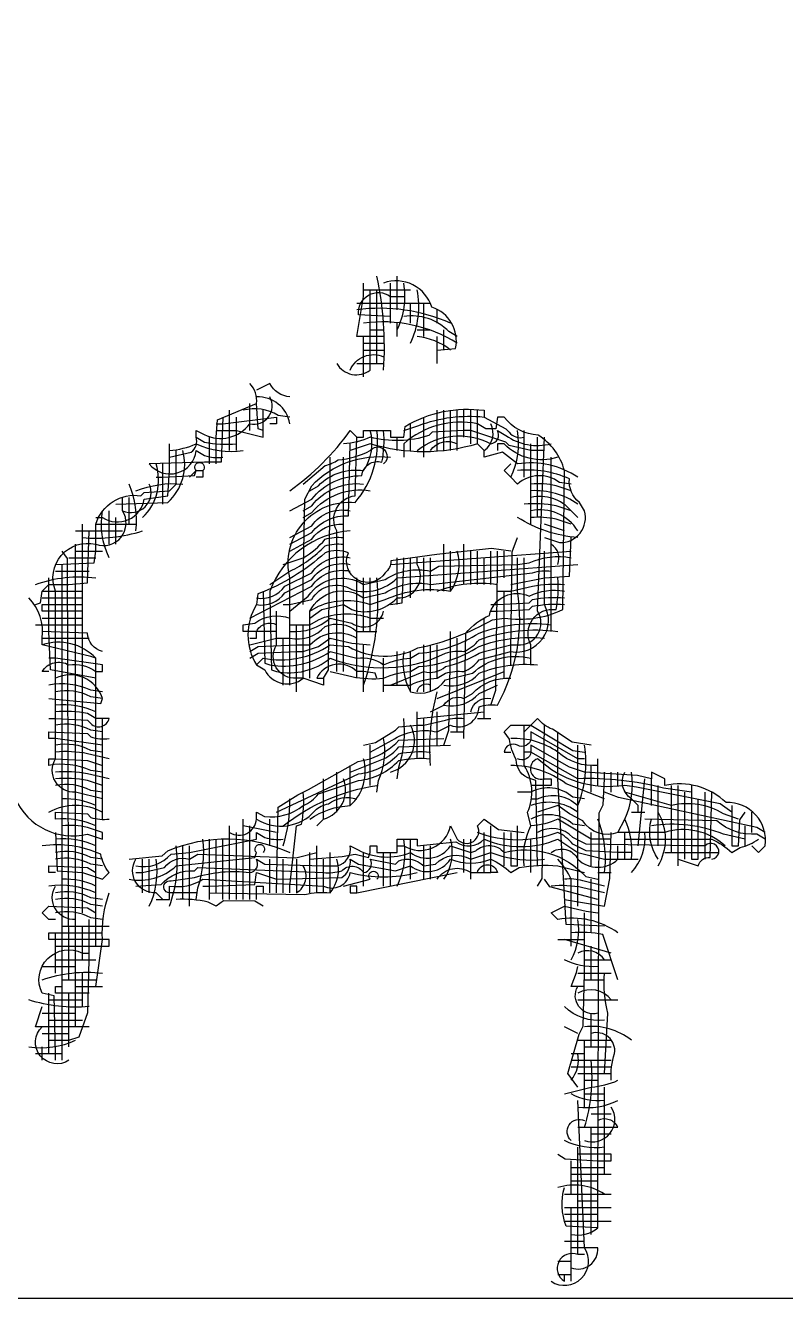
# Model space of a CAD drawing. Extents: x -89996 to 1006241, y -2176 to 440573.
# Drawn here: x 1003475 to 1004077, y 116143 to 117151 of the extents above; entities that cross this region are included whole.
import ezdxf

# ---------------------------------------------------------------- set-up
doc = ezdxf.new("R2010")
doc.units = 0
doc.header["$LTSCALE"] = 1000
doc.header["$MEASUREMENT"] = 0
doc.layers.add('PUB_TITLE', color=4, linetype='Continuous')
doc.layers.add('填充', color=251, linetype='Continuous')

# ---------------------------------------------------------------- blocks, each defined once
blk = doc.blocks.new('afsdff')
at = {"color": 7, "linetype": 'Continuous'}
for points in [[(2541082.18, 1890120.68), (2541062.18, 1890120.68), (2541067.18, 1890150.68), (2541067.18, 1890160.68)], [(2541087.18, 1890130.68), (2541087.18, 1890160.68)], [(2541092.18, 1890140.68), (2541092.18, 1890165.68)], [(2541067.18, 1890155.68), (2541102.18, 1890155.68)], [(2541077.18, 1890100.68), (2541077.18, 1890155.68)], [(2541062.18, 1890145.68), (2541117.18, 1890145.68)], [(2541102.18, 1890130.68), (2541102.18, 1890145.68)], [(2541112.18, 1890120.68), (2541112.18, 1890145.68)], [(2541122.18, 1890130.68), (2541122.18, 1890140.68)], [(2541092.18, 1890120.68), (2541092.18, 1890130.68)], [(2541067.18, 1890090.68), (2541067.18, 1890120.68)], [(2541072.18, 1890125.68), (2541082.18, 1890125.68)], [(2541107.18, 1890125.68), (2541117.18, 1890125.68)], [(2541122.18, 1890100.68), (2541122.18, 1890120.68)], [(2541127.18, 1890110.68), (2541127.18, 1890125.68)], [(2541067.18, 1890115.68), (2541082.18, 1890115.68)], [(2541067.18, 1890110.68), (2541082.18, 1890110.68)], [(2541062.18, 1890100.68), (2541082.18, 1890100.68)], [(2540957.18, 1890025.68), (2540957.18, 1890045.68), (2540958.18, 1890058.68), (2540987.18, 1890070.68)], [(2540957.18, 1890050.68), (2540972.18, 1890050.68), (2540992.18, 1890045.68), (2540992.18, 1890065.68)], [(2540967.18, 1890035.68), (2540967.18, 1890065.68)], [(2540982.18, 1890050.68), (2540982.18, 1890070.68)], [(2541122.18, 1890035.68), (2541122.18, 1890065.68)], [(2541127.18, 1890035.68), (2541127.18, 1890065.68)], [(2541132.18, 1890035.68), (2541132.18, 1890065.68)], [(2541137.18, 1890035.68), (2541137.18, 1890065.68)], [(2541142.18, 1890045.68), (2541142.18, 1890065.68)], [(2541147.18, 1890040.68), (2541147.18, 1890065.68)], [(2541152.18, 1890040.68), (2541152.18, 1890065.68)], [(2540957.18, 1890055.68), (2540962.18, 1890055.68), (2541002.18, 1890060.68), (2541002.18, 1890055.68), (2540997.18, 1890055.68)], [(2540972.18, 1890035.68), (2540972.18, 1890060.68)], [(2541102.18, 1890035.68), (2541102.18, 1890055.68)], [(2541112.18, 1890030.68), (2541112.18, 1890060.68)], [(2540952.18, 1890025.68), (2540952.18, 1890045.68)], [(2541092.18, 1890035.68), (2541092.18, 1890045.68)], [(2541187.18, 1890015.68), (2541187.18, 1890050.68)], [(2541197.18, 1889985.68), (2541197.18, 1890045.68)], [(2541192.18, 1889980.68), (2541192.18, 1890040.68)], [(2540917.18, 1889995.68), (2540917.18, 1890025.68)], [(2541037.18, 1889865.68), (2541040.93, 1889871.93), (2541042.18, 1890020.68), (2541042.18, 1890030.68)], [(2541052.18, 1889870.68), (2541052.18, 1890030.68)], [(2541177.18, 1890015.68), (2541172.18, 1890020.68), (2541177.18, 1890025.68)], [(2541207.18, 1889900.68), (2541207.18, 1890030.68)], [(2540937.18, 1890015.68), (2540942.18, 1890020.68), (2540947.18, 1890020.68), (2540947.18, 1890015.68), (2540942.18, 1890015.68)], [(2540892.18, 1889980.68), (2540892.18, 1890000.68)], [(2540877.18, 1889965.68), (2540877.18, 1889990.68)], [(2540857.18, 1889690.68), (2540857.18, 1889980.68)], [(2540867.18, 1889980.68), (2540897.18, 1889980.68)], [(2540882.18, 1889965.68), (2540882.18, 1889985.68)], [(2541217.18, 1889975.68), (2541202.18, 1889980.68)], [(2540822.18, 1889920.68), (2540825.93, 1889921.93), (2540827.18, 1889930.68), (2540832.18, 1889935.68), (2540847.18, 1889935.68), (2540860.93, 1889936.93), (2540862.18, 1889975.68)], [(2540852.18, 1889975.68), (2540887.18, 1889975.68)], [(2541177.18, 1889875.68), (2541177.18, 1889885.68), (2541178.18, 1889960.18), (2541182.18, 1889970.68)], [(2541177.18, 1889935.68), (2541202.18, 1889940.68), (2541220.93, 1889941.93), (2541222.18, 1889970.68)], [(2540847.18, 1889640.68), (2540846.18, 1889955.18), (2540842.18, 1889960.68)], [(2540852.18, 1889605.68), (2540852.18, 1889965.68)], [(2540852.18, 1889960.68), (2540872.18, 1889960.68)], [(2541087.18, 1889950.68), (2541222.18, 1889960.68)], [(2541127.18, 1889930.68), (2541127.18, 1889965.68)], [(2541132.18, 1889930.68), (2541132.18, 1889960.68)], [(2541142.18, 1889935.68), (2541142.18, 1889965.68)], [(2541147.18, 1889935.68), (2541147.18, 1889960.68)], [(2541152.18, 1889935.68), (2541152.18, 1889960.68)], [(2541162.18, 1889845.68), (2541165.93, 1889856.93), (2541167.18, 1889945.68), (2541167.18, 1889960.68)], [(2541162.18, 1889935.68), (2541162.18, 1889960.68)], [(2541172.18, 1889940.68), (2541172.18, 1889960.68)], [(2540842.18, 1889580.68), (2540842.18, 1889950.68)], [(2540847.18, 1889955.68), (2540867.18, 1889955.68)], [(2541087.18, 1889920.68), (2541095.93, 1889921.93), (2541097.18, 1889950.68), (2541097.18, 1889955.68)], [(2541092.18, 1889920.68), (2541092.18, 1889955.68)], [(2541102.18, 1889925.68), (2541102.18, 1889955.68)], [(2541112.18, 1889930.68), (2541112.18, 1889955.68)], [(2541117.18, 1889930.68), (2541117.18, 1889955.68)], [(2541157.18, 1889935.68), (2541157.18, 1889955.68)], [(2541187.18, 1889875.68), (2541187.18, 1889955.68)], [(2540867.18, 1889865.68), (2540833.43, 1889871.93), (2540832.18, 1889900.68), (2540832.18, 1889940.68)], [(2540837.18, 1889945.68), (2540862.18, 1889945.68)], [(2541062.18, 1889865.68), (2541062.18, 1889940.68)], [(2541067.18, 1889900.68), (2541067.18, 1889940.68)], [(2541072.18, 1889900.68), (2541072.18, 1889940.68)], [(2540827.18, 1889930.68), (2540857.18, 1889930.68)], [(2541172.18, 1889865.68), (2541172.18, 1889930.68)], [(2540827.18, 1889925.68), (2540857.18, 1889925.68)], [(2540857.18, 1889915.68), (2540827.18, 1889915.68), (2540827.18, 1889920.68), (2540857.18, 1889920.68)], [(2540822.18, 1889905.68), (2540857.18, 1889905.68)], [(2540827.18, 1889910.68), (2540857.18, 1889910.68)], [(2541017.18, 1889855.68), (2541017.18, 1889905.68)], [(2541157.18, 1889835.68), (2541157.18, 1889910.68)], [(2540827.18, 1889895.68), (2540862.18, 1889895.68)], [(2540982.18, 1889880.68), (2540988.43, 1889884.43), (2541017.18, 1889885.68), (2541022.18, 1889885.68), (2541033.43, 1889889.43), (2541042.18, 1889895.68), (2541058.43, 1889891.93), (2541072.18, 1889890.68)], [(2541007.18, 1889860.68), (2541007.18, 1889895.68)], [(2541127.18, 1889815.68), (2541130.93, 1889826.93), (2541132.18, 1889885.68), (2541132.18, 1889900.68)], [(2541137.18, 1889825.68), (2541137.18, 1889895.68)], [(2541067.18, 1889855.68), (2541067.18, 1889890.68)], [(2541092.18, 1889860.68), (2541092.18, 1889885.68)], [(2541102.18, 1889855.68), (2541102.18, 1889885.68)], [(2541112.18, 1889855.68), (2541112.18, 1889890.68)], [(2541117.18, 1889855.68), (2541117.18, 1889890.68)], [(2541122.18, 1889865.68), (2541122.18, 1889890.68)], [(2541082.18, 1889855.68), (2541082.18, 1889880.68)], [(2541122.18, 1889850.68), (2541172.18, 1889870.68)], [(2540872.18, 1889760.68), (2540872.18, 1889835.68)], [(2541107.18, 1889805.68), (2541107.18, 1889840.68)], [(2541107.18, 1889835.68), (2541157.18, 1889840.68)], [(2541112.18, 1889805.68), (2541112.18, 1889835.68)], [(2541122.18, 1889815.68), (2541122.18, 1889840.68)], [(2541152.18, 1889835.68), (2541162.18, 1889835.68)], [(2541132.18, 1889825.68), (2541142.18, 1889825.68)], [(2541197.18, 1889710.68), (2541200.68, 1889716.18), (2541202.18, 1889830.68)], [(2541247.18, 1889680.68), (2541218.43, 1889681.93), (2541212.18, 1889790.68), (2541212.18, 1889825.68)], [(2541072.18, 1889785.68), (2541072.18, 1889815.68)], [(2541227.18, 1889695.68), (2541227.18, 1889815.68)], [(2541057.18, 1889770.68), (2541057.18, 1889800.68)], [(2541237.18, 1889780.68), (2541237.18, 1889800.68)], [(2541242.18, 1889785.68), (2541242.18, 1889805.68)], [(2541037.18, 1889760.68), (2541037.18, 1889790.68)], [(2541047.18, 1889765.68), (2541047.18, 1889795.68)], [(2541252.18, 1889780.68), (2541252.18, 1889795.68)], [(2541257.18, 1889785.68), (2541257.18, 1889795.68)], [(2541272.18, 1889740.68), (2541277.18, 1889790.68)], [(2541282.18, 1889770.68), (2541282.18, 1889790.68)], [(2541367.18, 1889750.68), (2541360.93, 1889754.43), (2541257.68, 1889776.68), (2541247.18, 1889780.68)], [(2541287.18, 1889740.68), (2541287.18, 1889785.68)], [(2541297.18, 1889735.68), (2541297.18, 1889785.68)], [(2541302.18, 1889725.68), (2541302.18, 1889785.68)], [(2541307.18, 1889730.68), (2541307.18, 1889780.68)], [(2541312.18, 1889785.68), (2541312.18, 1889735.68), (2541312.18, 1889730.68), (2541317.18, 1889730.68), (2541317.18, 1889770.68), (2541317.18, 1889775.68)], [(2541322.18, 1889730.68), (2541322.18, 1889780.68)], [(2541342.18, 1889770.68), (2541342.18, 1889745.68), (2541342.18, 1889740.68), (2541347.18, 1889740.68), (2541348.18, 1889760.18), (2541352.18, 1889765.68)], [(2540977.18, 1889700.68), (2540977.18, 1889760.68)], [(2540997.18, 1889740.68), (2540997.18, 1889760.68)], [(2541267.18, 1889765.68), (2541277.18, 1889765.68)], [(2541357.18, 1889750.68), (2541357.18, 1889765.68)], [(2540967.18, 1889700.68), (2540967.18, 1889755.68)], [(2540972.18, 1889700.68), (2540972.18, 1889750.68)], [(2541002.18, 1889750.68), (2540977.18, 1889755.68)], [(2540982.18, 1889700.68), (2540982.18, 1889755.68)], [(2541157.18, 1889720.68), (2541157.18, 1889750.68)], [(2541172.18, 1889725.68), (2541172.18, 1889750.68)], [(2541177.18, 1889750.68), (2541177.18, 1889725.68), (2541182.18, 1889725.68), (2541182.18, 1889755.68)], [(2541217.18, 1889700.68), (2541247.18, 1889695.68), (2541251.18, 1889716.18), (2541252.18, 1889750.68)], [(2541237.18, 1889725.68), (2541237.18, 1889750.68)], [(2541262.18, 1889730.68), (2541262.18, 1889750.68)], [(2541352.18, 1889740.68), (2541352.18, 1889755.68)], [(2540932.18, 1889700.68), (2540932.18, 1889740.68)], [(2540937.18, 1889695.68), (2540937.18, 1889740.68)], [(2540952.18, 1889700.68), (2540952.18, 1889745.68)], [(2540957.18, 1889705.68), (2540957.18, 1889745.68)], [(2540962.18, 1889700.68), (2540962.18, 1889745.68)], [(2541032.18, 1889705.68), (2541032.18, 1889740.68)], [(2541102.18, 1889715.68), (2541102.18, 1889745.68)], [(2541112.18, 1889715.68), (2541112.18, 1889740.68)], [(2541117.18, 1889715.68), (2541117.18, 1889740.68)], [(2541142.18, 1889720.68), (2541142.18, 1889745.68)], [(2541147.18, 1889715.68), (2541147.18, 1889745.68)], [(2541192.18, 1889720.68), (2541192.18, 1889745.68)], [(2540902.18, 1889705.68), (2540902.18, 1889730.68)], [(2540907.18, 1889705.68), (2540907.18, 1889730.68)], [(2540997.18, 1889705.68), (2540997.18, 1889730.68)], [(2541007.18, 1889705.68), (2541007.18, 1889730.68)], [(2541027.18, 1889705.68), (2541027.18, 1889735.68)], [(2541037.18, 1889705.68), (2541037.18, 1889730.68)], [(2541042.18, 1889705.68), (2541042.18, 1889735.68)], [(2541067.18, 1889710.68), (2541067.18, 1889735.68)], [(2541082.18, 1889710.68), (2541082.18, 1889735.68)], [(2541087.18, 1889710.68), (2541087.18, 1889735.68)], [(2541292.18, 1889735.68), (2541332.18, 1889735.68)], [(2540837.18, 1889720.68), (2540832.18, 1889720.68), (2540832.18, 1889725.68), (2540860.93, 1889724.43), (2540867.18, 1889720.68)], [(2541062.18, 1889705.68), (2541137.18, 1889720.68)], [(2541242.18, 1889700.68), (2541206.18, 1889710.18), (2541202.18, 1889715.68)], [(2541237.18, 1889675.68), (2541237.18, 1889715.68)], [(2541242.18, 1889720.68), (2541252.18, 1889720.68)], [(2540987.18, 1889700.68), (2540987.18, 1889705.68), (2540987.18, 1889710.68), (2540992.18, 1889710.68), (2540992.18, 1889705.68)], [(2541062.18, 1889705.68), (2541062.18, 1889710.68), (2541057.18, 1889710.68), (2541057.18, 1889705.68), (2541062.18, 1889705.68)], [(2540837.18, 1889685.68), (2540832.18, 1889685.68), (2540827.18, 1889690.68), (2540832.18, 1889695.68), (2540860.93, 1889694.43), (2540867.18, 1889690.68)], [(2540832.18, 1889595.68), (2540847.18, 1889595.68), (2540854.68, 1889598.18), (2540861.18, 1889616.18), (2540862.18, 1889655.68), (2540862.18, 1889685.68)], [(2541227.18, 1889560.68), (2541219.68, 1889570.68), (2541228.18, 1889600.18), (2541231.18, 1889606.18), (2541232.18, 1889645.68), (2541232.18, 1889690.68)], [(2540837.18, 1889665.68), (2540842.18, 1889665.68), (2540877.18, 1889665.68), (2540877.18, 1889670.68), (2540837.18, 1889670.68), (2540832.18, 1889670.68), (2540832.18, 1889675.68), (2540867.18, 1889675.68), (2540872.18, 1889675.68)], [(2540837.18, 1889645.68), (2540837.18, 1889675.68)], [(2540842.18, 1889680.68), (2540877.18, 1889680.68)], [(2540857.18, 1889655.68), (2540857.18, 1889680.68)], [(2541212.18, 1889670.68), (2541232.18, 1889670.68)], [(2541252.18, 1889660.68), (2541217.18, 1889670.68)], [(2541237.18, 1889640.68), (2541237.18, 1889665.68)], [(2540837.18, 1889655.68), (2540867.18, 1889655.68)], [(2541232.18, 1889655.68), (2541252.18, 1889655.68)], [(2540827.18, 1889650.68), (2540852.18, 1889650.68)], [(2540857.18, 1889620.68), (2540857.18, 1889645.68)], [(2541232.18, 1889635.68), (2541222.18, 1889635.68), (2541226.18, 1889646.18), (2541227.18, 1889650.68)], [(2541227.18, 1889645.68), (2541252.18, 1889645.68)], [(2540862.18, 1889630.68), (2540857.18, 1889630.68), (2540837.18, 1889630.68), (2540837.18, 1889635.68), (2540842.18, 1889635.68)], [(2540842.18, 1889640.68), (2540867.18, 1889640.68)], [(2540852.18, 1889635.68), (2540872.18, 1889635.68)], [(2541232.18, 1889640.68), (2541247.18, 1889640.68)], [(2540832.18, 1889585.68), (2540832.18, 1889630.68)], [(2540847.18, 1889590.68), (2540847.18, 1889630.68)], [(2540862.18, 1889605.68), (2540852.18, 1889605.68), (2540822.18, 1889605.68), (2540827.18, 1889620.68)], [(2540832.18, 1889625.68), (2540857.18, 1889625.68)], [(2541227.18, 1889625.68), (2541257.18, 1889625.68)], [(2540827.18, 1889615.68), (2540852.18, 1889615.68)], [(2540832.18, 1889610.68), (2540857.18, 1889610.68)], [(2541237.18, 1889590.68), (2541237.18, 1889615.68)], [(2540827.18, 1889600.68), (2540847.18, 1889600.68)], [(2541227.18, 1889600.68), (2541217.18, 1889605.68)], [(2540827.18, 1889580.68), (2540827.18, 1889590.68)], [(2541227.18, 1889595.68), (2541252.18, 1889595.68)], [(2541232.18, 1889545.68), (2541232.18, 1889595.68)], [(2541232.18, 1889590.68), (2541252.18, 1889590.68)], [(2540822.18, 1889585.68), (2540842.18, 1889585.68)], [(2541222.18, 1889585.68), (2541232.18, 1889585.68)], [(2541222.18, 1889580.68), (2541252.18, 1889580.68)], [(2541222.18, 1889575.68), (2541252.18, 1889575.68)], [(2541227.18, 1889570.68), (2541252.18, 1889570.68)], [(2541232.18, 1889565.68), (2541242.18, 1889565.68)], [(2541247.18, 1889495.68), (2541247.18, 1889560.68)], [(2541232.18, 1889555.68), (2541247.18, 1889555.68)], [(2541237.18, 1889540.68), (2541252.18, 1889540.68)], [(2541237.18, 1889450.68), (2541237.18, 1889530.68)], [(2541237.18, 1889525.68), (2541252.18, 1889525.68)], [(2541227.18, 1889435.68), (2541227.18, 1889515.68)], [(2541212.18, 1889510.68), (2541217.68, 1889507.18), (2541242.18, 1889505.68), (2541247.18, 1889505.68), (2541252.18, 1889505.68), (2541252.18, 1889510.68), (2541232.18, 1889510.68), (2541227.18, 1889510.68)], [(2541222.18, 1889480.68), (2541222.18, 1889505.68)], [(2541222.18, 1889500.68), (2541247.18, 1889500.68)], [(2541222.18, 1889495.68), (2541252.18, 1889495.68)], [(2541222.18, 1889490.68), (2541242.18, 1889490.68)], [(2541217.18, 1889480.68), (2541252.18, 1889480.68)], [(2541227.18, 1889475.68), (2541242.18, 1889475.68)], [(2541217.18, 1889470.68), (2541252.18, 1889470.68)], [(2541217.18, 1889465.68), (2541242.18, 1889465.68)], [(2541222.18, 1889415.68), (2541222.18, 1889470.68)], [(2541217.18, 1889460.68), (2541252.18, 1889460.68)], [(2541217.18, 1889445.68), (2541232.18, 1889445.68)], [(2541212.18, 1889430.68), (2541222.18, 1889430.68)], [(2541212.18, 1889420.68), (2541222.18, 1889420.68)]]:
    blk.add_lwpolyline(points, dxfattribs=at)
for points in [[(2541082.18, 1890095.68, 0.067868), (2541077.18, 1890165.68)], [(2541122.18, 1890110.68), (2541135.93, 1890111.93, 0.383587), (2541118.18, 1890142.68, 0.425782), (2541082.18, 1890160.68)], [(2541092.18, 1890125.68, 0.162278), (2541097.18, 1890160.68)], [(2541047.18, 1890100.68, 0.454104), (2541072.18, 1890095.68), (2541072.18, 1890155.68)], [(2541087.18, 1890135.68), (2541063.43, 1890136.93, -0.650874), (2541087.18, 1890150.68), (2541097.18, 1890150.68)], [(2541102.18, 1890115.68, 0.162278), (2541107.18, 1890155.68)], [(2541132.18, 1890130.68, 0.138079), (2541062.18, 1890140.68)], [(2541137.18, 1890115.68, 0.176175), (2541067.18, 1890130.68)], [(2541137.18, 1890120.68), (2541130.93, 1890124.43, 0.242074), (2541097.18, 1890135.68)], [(2541132.18, 1890110.68, 0.141662), (2541107.18, 1890120.68)], [(2541057.18, 1890095.68, -0.41678), (2541082.18, 1890105.68)], [(2540992.18, 1890050.68), (2540988.43, 1890051.93), (2540987.18, 1890070.68, 0.245916), (2540982.18, 1890085.68)], [(2541012.18, 1890075.68, -0.261951), (2540997.18, 1890085.68), (2540987.18, 1890080.68)], [(2540942.18, 1890045.68), (2540942.18, 1890050.68), (2540948.18, 1890047.68, 0.368216), (2540982.18, 1890055.68, 0.651485), (2540997.18, 1890075.68)], [(2541012.18, 1890055.68, 0.37594), (2540987.18, 1890075.68)], [(2541012.18, 1890060.68), (2541003.43, 1890061.93, 0.202304), (2540977.18, 1890065.68)], [(2541012.18, 1890005.68, 0.083746), (2541057.18, 1890050.68), (2541062.18, 1890045.68), (2541067.18, 1890045.68), (2541067.18, 1890050.68), (2541087.18, 1890050.68), (2541087.18, 1890045.68), (2541097.18, 1890045.68), (2541098.18, 1890053.68, -0.169946), (2541157.18, 1890065.68), (2541157.18, 1890060.68), (2541173.43, 1890051.93), (2541175.93, 1890049.43, 0.312376), (2541187.18, 1890045.68)], [(2540962.18, 1890060.68), (2540960.93, 1890026.93), (2540948.43, 1890026.93), (2540907.18, 1890025.68, 0.672277), (2540942.18, 1890035.68), (2540948.43, 1890031.93, 0.113888), (2540962.18, 1890030.68)], [(2540987.18, 1889875.68), (2540992.18, 1889880.68, 0.199787), (2541042.18, 1889890.68), (2541055.93, 1889889.43, 0.257243), (2541107.76, 1889888.33, 0.079217), (2541163.43, 1889909.43), (2541172.18, 1889910.68, 0.149634), (2541215.93, 1889916.93), (2541217.18, 1890020.68, 0.189534), (2541197.68, 1890047.18, -0.226461), (2541172.18, 1890060.68), (2541167.18, 1890060.68), (2541165.93, 1890051.93), (2541158.43, 1890051.93), (2541152.18, 1890055.68, 0.232761), (2541097.18, 1890040.68), (2541097.18, 1890030.68)], [(2541097.18, 1890050.68), (2541108.43, 1890054.43, -0.116955), (2541157.18, 1890060.68)], [(2541157.18, 1890035.68, 0.377348), (2541162.18, 1890055.68)], [(2540922.18, 1890030.68), (2540938.43, 1890034.43, 0.312376), (2540942.18, 1890045.68), (2540948.43, 1890041.93, 0.071068), (2540972.18, 1890040.68)], [(2541012.18, 1889860.68), (2541012.18, 1889940.68, -0.51783), (2541060.93, 1889996.93, 0.208521), (2541077.18, 1890050.68)], [(2541012.18, 1889990.68), (2541028.43, 1889999.43, -0.22823), (2541065.93, 1890016.93, -0.473879), (2541080.93, 1890026.93, 0.071068), (2541082.18, 1890050.68)], [(2541027.18, 1890005.68), (2541033.43, 1890009.43, -0.242074), (2541067.18, 1890020.68, 0.223304), (2541072.18, 1890050.68)], [(2541047.18, 1889870.68), (2541047.18, 1889975.68, -0.536775), (2541060.93, 1890001.93), (2541062.18, 1890045.68)], [(2541202.18, 1890035.68), (2541192.18, 1890035.68), (2541175.93, 1890039.43), (2541173.43, 1890041.93), (2541147.18, 1890050.68), (2541142.18, 1890050.68), (2541118.43, 1890049.43), (2541115.93, 1890046.93, -0.14492), (2541072.18, 1890045.68, -0.101873), (2541052.18, 1890040.68)], [(2541087.18, 1889860.68), (2541112.18, 1889870.68, 0.24085), (2541128.43, 1889874.43, 0.084026), (2541153.43, 1889884.43), (2541157.18, 1889885.68), (2541177.18, 1889890.68), (2541182.18, 1889890.68, 0.611936), (2541197.18, 1889915.68), (2541202.18, 1890045.68)], [(2541107.18, 1890035.68, -0.300474), (2541162.18, 1890040.68, 0.535184), (2541167.18, 1890050.68), (2541173.43, 1890046.93, 0.220477), (2541207.18, 1890040.68)], [(2541222.18, 1890010.68), (2541213.43, 1890011.93, 0.355326), (2541182.18, 1890010.68), (2541177.18, 1890015.68, 0.154488), (2541182.18, 1890050.68)], [(2540837.18, 1889950.68), (2540865.93, 1889951.93), (2540867.18, 1889960.68), (2540867.18, 1889980.68, -0.374102), (2540900.93, 1890001.93), (2540903.43, 1890004.43), (2540922.18, 1890005.68), (2540927.18, 1890010.68), (2540927.18, 1890035.68)], [(2540867.18, 1889985.68), (2540872.18, 1889985.68, 0.542165), (2540903.43, 1889999.43), (2540920.93, 1890001.93), (2540922.18, 1890020.68), (2540922.18, 1890040.68)], [(2540882.18, 1889995.68), (2540920.93, 1889996.93, 0.287412), (2540932.18, 1890035.68)], [(2540922.18, 1890035.68, 0.086485), (2540942.18, 1890040.68, 0.148998), (2540977.18, 1890035.68)], [(2541012.18, 1889965.68), (2541028.43, 1889974.43, -0.246772), (2541055.93, 1889986.93), (2541057.18, 1890040.68)], [(2541022.18, 1890010.68), (2541038.43, 1890024.43, 0.088412), (2541048.18, 1890028.68, 0.096935), (2541072.18, 1890035.68, -1.114184), (2541082.18, 1890025.68)], [(2541227.18, 1890015.68, 0.190984), (2541182.18, 1890025.68), (2541170.93, 1890034.43), (2541157.18, 1890030.68), (2541157.18, 1890035.68), (2541152.18, 1890040.68, -0.149452), (2541072.18, 1890040.68), (2541057.18, 1890035.68)], [(2541117.18, 1890035.68, -0.377348), (2541137.18, 1890040.68)], [(2541212.18, 1890030.68, -0.288235), (2541172.18, 1890040.68), (2541167.18, 1890040.68), (2541167.18, 1890035.68)], [(2540902.18, 1889985.68, 0.28935), (2540912.18, 1890025.68)], [(2540912.18, 1890015.68), (2540917.18, 1890015.68), (2540940.93, 1890016.93), (2540942.18, 1890020.68, -2.414214), (2540947.18, 1890020.68)], [(2541022.18, 1889920.68), (2541022.18, 1889935.68), (2541023.43, 1889999.43), (2541028.43, 1890009.43, -0.235633), (2541087.18, 1890030.68)], [(2541202.18, 1889970.68), (2541213.43, 1889966.93, 0.507493), (2541232.18, 1889990.68), (2541228.43, 1889996.93, -0.257933), (2541220.93, 1890014.43, 0.135402), (2541182.18, 1890020.68)], [(2540887.18, 1889990.68, 0.691073), (2540907.18, 1890010.68)], [(2540897.18, 1889975.68, 0.123106), (2540892.18, 1890010.68)], [(2540897.18, 1890005.68, -0.114965), (2540932.18, 1890010.68)], [(2541022.18, 1889990.68), (2541028.43, 1889994.43, -0.2615), (2541067.18, 1890010.68)], [(2541022.18, 1889985.68), (2541028.43, 1889989.43, -0.261915), (2541072.18, 1890005.68)], [(2541222.18, 1890005.68), (2541210.93, 1890009.43, 0.071068), (2541192.18, 1890010.68)], [(2540872.18, 1889775.68), (2540852.18, 1889780.68, -0.611936), (2540837.18, 1889805.68), (2540837.18, 1889930.68, -0.615268), (2540867.18, 1889965.68, 0.716283), (2540887.18, 1889990.68), (2540887.18, 1890000.68)], [(2541227.18, 1889995.68, 0.165075), (2541192.18, 1890005.68)], [(2541227.18, 1889985.68), (2541222.18, 1889990.68, 0.277977), (2541192.18, 1890000.68)], [(2540877.18, 1889955.68, -0.154488), (2540872.18, 1889990.68)], [(2541012.18, 1889970.68), (2541028.43, 1889979.43, -0.301448), (2541057.18, 1889990.68)], [(2541222.18, 1889990.68), (2541210.93, 1889994.43, 0.071068), (2541187.18, 1889995.68)], [(2541227.18, 1889975.68, 0.319252), (2541192.18, 1889990.68)], [(2541012.18, 1889960.68), (2541028.43, 1889969.43, -0.26679), (2541052.18, 1889980.68)], [(2541227.18, 1889970.68, -0.118158), (2541182.18, 1889985.68)], [(2541222.18, 1889980.68), (2541210.93, 1889984.43, 0.071068), (2541192.18, 1889985.68)], [(2540857.18, 1889970.68, 0.09902), (2540902.18, 1889975.68)], [(2541057.18, 1889975.68, 0.295446), (2540997.18, 1889930.68), (2540997.18, 1889925.68), (2540998.43, 1889871.93), (2541002.18, 1889870.68, 0.225072), (2541042.18, 1889880.68, 0.207007), (2541128.43, 1889884.43, -0.113888), (2541142.18, 1889885.68, 0.123106), (2541153.43, 1889894.43, -0.121775), (2541212.18, 1889900.68)], [(2541007.18, 1889950.68), (2541022.18, 1889955.68, 0.09294), (2541038.43, 1889969.43, -0.113888), (2541052.18, 1889970.68)], [(2541177.18, 1889960.68), (2541162.62, 1889962.45), (2541121.83, 1889958.13), (2541087.53, 1889953.23, -0.224051), (2541083.43, 1889944.43, -0.927561), (2541055.93, 1889959.43, 0.181335), (2541038.43, 1889959.43, -0.097382), (2540988.18, 1889928.68), (2540987.18, 1889920.68, 0.281448), (2540987.18, 1889875.68), (2540993.43, 1889871.93, 0.478861), (2541022.18, 1889865.68), (2541022.18, 1889905.68)], [(2540997.18, 1889935.68), (2541012.18, 1889945.68, 0.091075), (2541038.43, 1889964.43, -0.113888), (2541052.18, 1889965.68)], [(2541027.18, 1889915.68), (2541033.43, 1889919.43, -0.191117), (2541072.18, 1889920.68), (2541083.43, 1889924.43, -0.154783), (2541132.18, 1889930.68, 0.223304), (2541137.18, 1889960.68)], [(2541082.18, 1889860.68), (2541102.18, 1889860.68, -0.101873), (2541122.18, 1889865.68), (2541128.43, 1889869.43, -0.113888), (2541142.18, 1889870.68, 0.123106), (2541153.43, 1889879.43), (2541177.18, 1889885.68, 0.637653), (2541202.18, 1889920.68), (2541202.18, 1889960.68)], [(2541212.18, 1889950.68, 0.375), (2541207.18, 1889965.68)], [(2540987.18, 1889925.68, 0.294207), (2541008.43, 1889934.43), (2541028.43, 1889944.43, -0.301448), (2541057.18, 1889955.68)], [(2540987.18, 1889920.68, 0.294207), (2541008.43, 1889929.43), (2541028.43, 1889939.43, -0.301448), (2541057.18, 1889950.68)], [(2541007.18, 1889920.68), (2541012.18, 1889920.68), (2541028.43, 1889924.43, -0.428571), (2541058.43, 1889931.93, 0.287606), (2541092.18, 1889940.68), (2541227.18, 1889950.68)], [(2541012.18, 1889915.68), (2541025.93, 1889926.93, -0.412347), (2541067.18, 1889935.68), (2541083.43, 1889939.43, -0.202835), (2541117.18, 1889945.68), (2541123.43, 1889949.43), (2541182.18, 1889950.68), (2541190.93, 1889951.93, -0.150256), (2541222.18, 1889955.68)], [(2541027.18, 1889910.68), (2541035.93, 1889916.93), (2541052.18, 1889920.68), (2541058.43, 1889916.93, 0.287606), (2541092.18, 1889925.68, 0.611936), (2541107.18, 1889950.68), (2541107.18, 1889955.68)], [(2541072.18, 1889810.68), (2541088.43, 1889819.43, -0.202835), (2541122.18, 1889825.68), (2541132.18, 1889830.68, 0.528748), (2541153.43, 1889844.43, -0.113888), (2541167.18, 1889845.68, 0.167153), (2541182.18, 1889930.68), (2541182.18, 1889955.68)], [(2540822.18, 1889935.68, -0.120325), (2540867.18, 1889940.68)], [(2540982.18, 1889910.68), (2541028.43, 1889934.43, -0.301448), (2541057.18, 1889945.68)], [(2541027.18, 1889865.68), (2541027.18, 1889915.68, -0.471496), (2541067.18, 1889925.68), (2541083.43, 1889929.43, -0.202835), (2541117.18, 1889935.68), (2541193.43, 1889944.43, -0.113888), (2541207.18, 1889945.68)], [(2541067.18, 1889860.68, 0.107041), (2541077.18, 1889940.68)], [(2541192.18, 1889875.68), (2541192.18, 1889890.68, -0.618717), (2541210.93, 1889916.93, 0.071068), (2541212.18, 1889940.68)], [(2540992.18, 1889930.68), (2540993.43, 1889876.93), (2540997.18, 1889875.68, 0.198522), (2541042.18, 1889885.68), (2541062.18, 1889880.68, -0.20335), (2541082.18, 1889875.68, -0.101873), (2541102.18, 1889880.68), (2541108.43, 1889884.43, 0.123731), (2541153.43, 1889899.43, -0.121616), (2541207.18, 1889905.68)], [(2541122.18, 1889930.68, -0.133918), (2541167.18, 1889935.68)], [(2541142.18, 1889820.68), (2541143.43, 1889899.43, -0.10594), (2541161.18, 1889912.68, -0.484768), (2541190.93, 1889926.93, -0.172355), (2541217.18, 1889930.68)], [(2541167.18, 1889930.68), (2541177.18, 1889930.68), (2541193.43, 1889934.43, -0.071068), (2541217.18, 1889935.68)], [(2540867.18, 1889880.68), (2540863.43, 1889881.93), (2540827.18, 1889890.68), (2540827.18, 1889895.68, 0.232812), (2540817.18, 1889925.68)], [(2541162.18, 1889920.68), (2541167.18, 1889920.68), (2541190.93, 1889921.93), (2541193.43, 1889924.43, -0.071068), (2541217.18, 1889925.68)], [(2541162.18, 1889915.68), (2541167.18, 1889915.68), (2541190.93, 1889916.93), (2541193.43, 1889919.43, -0.071068), (2541217.18, 1889920.68)], [(2540982.18, 1889895.68), (2540987.18, 1889895.68), (2540987.18, 1889900.68), (2540982.18, 1889900.68), (2540977.18, 1889900.68), (2540977.18, 1889905.68), (2540985.93, 1889906.93, -0.244141), (2541012.18, 1889910.68)], [(2541077.18, 1889865.68), (2541075.93, 1889869.43), (2541067.18, 1889870.68), (2541062.18, 1889870.68, 0.523207), (2541032.18, 1889865.68), (2541037.18, 1889865.68), (2541037.18, 1889860.68), (2541022.18, 1889865.68), (2541017.18, 1889865.68, -0.611936), (2541002.18, 1889890.68), (2541002.18, 1889915.68)], [(2541012.18, 1889900.68, 0.207527), (2541042.18, 1889910.68), (2541058.43, 1889906.93, 0.538736), (2541082.18, 1889915.68)], [(2541012.18, 1889905.68), (2541027.18, 1889905.68), (2541033.43, 1889909.43, -0.191117), (2541072.18, 1889910.68), (2541082.18, 1889910.68)], [(2540982.18, 1889890.68), (2541002.18, 1889895.68), (2541012.18, 1889895.68, 0.270349), (2541038.43, 1889904.43, -0.28411), (2541062.18, 1889900.68), (2541077.18, 1889900.68)], [(2541002.18, 1889900.68), (2540987.18, 1889900.68, -0.414214), (2541002.18, 1889905.68)], [(2540872.18, 1889885.68, -0.325944), (2540860.93, 1889899.43), (2540827.18, 1889900.68)], [(2540867.18, 1889665.68), (2540867.18, 1889880.68, 0.28935), (2540827.18, 1889890.68)], [(2540982.18, 1889885.68), (2540988.43, 1889889.43), (2541017.18, 1889890.68), (2541027.18, 1889890.68, -0.358851), (2541062.18, 1889895.68)], [(2541042.18, 1889870.68), (2541058.43, 1889866.93, 0.071068), (2541082.18, 1889865.68, -0.101873), (2541102.18, 1889870.68), (2541108.43, 1889874.43, 0.123731), (2541153.43, 1889889.43, -0.116955), (2541202.18, 1889895.68)], [(2541097.18, 1889885.68, 0.162278), (2541102.18, 1889855.68, 0.324049), (2541128.43, 1889864.43), (2541148.43, 1889869.43, -0.251327), (2541192.18, 1889880.68)], [(2540832.18, 1889870.68), (2540827.18, 1889870.68, -0.414214), (2540847.18, 1889875.68, -0.20335), (2540867.18, 1889870.68), (2540872.18, 1889870.68), (2540872.18, 1889875.68), (2540837.18, 1889880.68), (2540832.18, 1889880.68)], [(2541127.18, 1889860.68, 0.270349), (2541153.43, 1889869.43, -0.122118), (2541197.18, 1889875.68)], [(2540832.18, 1889850.68), (2540870.93, 1889846.93), (2540872.18, 1889850.68, 0.458905), (2540837.18, 1889865.68)], [(2541117.18, 1889840.68), (2541127.18, 1889845.68, -0.375), (2541142.18, 1889850.68), (2541148.43, 1889854.43, -0.220738), (2541177.18, 1889865.68)], [(2540872.18, 1889855.68), (2540863.43, 1889856.93, 0.150256), (2540832.18, 1889860.68)], [(2540872.18, 1889850.68), (2540863.43, 1889851.93, 0.172355), (2540837.18, 1889855.68)], [(2541107.18, 1889855.68, -0.535184), (2541117.18, 1889860.68)], [(2541117.18, 1889800.68, -0.082763), (2541122.18, 1889855.68)], [(2541127.18, 1889845.68, 0.270349), (2541153.43, 1889854.43), (2541167.18, 1889860.68)], [(2540867.18, 1889840.68, 0.128288), (2540837.18, 1889845.68)], [(2541147.18, 1889840.68, -0.409401), (2541162.18, 1889850.68)], [(2540832.18, 1889835.68), (2540837.18, 1889835.68), (2540860.93, 1889834.43), (2540863.43, 1889831.93, 0.589704), (2540877.18, 1889835.68), (2540867.18, 1889835.68), (2540860.93, 1889839.43, 0.071068), (2540837.18, 1889840.68)], [(2541067.18, 1889815.68), (2541076.18, 1889817.68), (2541090.93, 1889826.93), (2541093.43, 1889829.43), (2541107.18, 1889830.68), (2541112.18, 1889830.68), (2541128.43, 1889834.43, -0.113888), (2541142.18, 1889835.68)], [(2541092.18, 1889790.68), (2541093.43, 1889799.43, 0.113888), (2541097.18, 1889835.68)], [(2541237.18, 1889815.68), (2541222.93, 1889817.93), (2541208.18, 1889827.68, -0.133918), (2541197.18, 1889835.68), (2541187.18, 1889825.68)], [(2540872.18, 1889815.68), (2540837.18, 1889820.68), (2540832.18, 1889820.68), (2540832.18, 1889825.68), (2540860.93, 1889824.43), (2540863.43, 1889821.93, 0.113888), (2540877.18, 1889820.68)], [(2540872.18, 1889825.68), (2540863.43, 1889826.93, 0.172355), (2540837.18, 1889830.68)], [(2541087.18, 1889795.68, 0.488618), (2541102.18, 1889830.68)], [(2541197.18, 1889725.68), (2541195.93, 1889789.43), (2541192.18, 1889790.68, -0.352951), (2541181.18, 1889805.18, -0.10011), (2541176.18, 1889820.18), (2541172.18, 1889825.68), (2541177.18, 1889830.68), (2541192.18, 1889830.68), (2541223.43, 1889811.93), (2541232.18, 1889810.68)], [(2541232.18, 1889805.68), (2541227.18, 1889805.68), (2541192.18, 1889825.68), (2541192.18, 1889820.68, -0.535184), (2541182.18, 1889815.68, 0.535184), (2541172.18, 1889810.68), (2541177.18, 1889810.68)], [(2541187.18, 1889725.68, -0.146769), (2541192.18, 1889755.68), (2541189.68, 1889765.68, 0.246497), (2541187.18, 1889800.68), (2541187.18, 1889830.68)], [(2540872.18, 1889810.68), (2540863.43, 1889811.93, 0.172355), (2540837.18, 1889815.68)], [(2541002.18, 1889705.68), (2541003.43, 1889769.43), (2541018.18, 1889778.68), (2541026.18, 1889782.68), (2541063.18, 1889803.68), (2541072.18, 1889805.68, 0.127395), (2541093.43, 1889819.43), (2541127.18, 1889820.68)], [(2541077.18, 1889780.68), (2541078.43, 1889789.43, 0.150256), (2541082.18, 1889820.68)], [(2541242.18, 1889800.68, -0.207527), (2541212.18, 1889810.68, 0.165075), (2541177.18, 1889820.68)], [(2540877.18, 1889805.68), (2540860.93, 1889809.43, 0.071068), (2540837.18, 1889810.68)], [(2541002.18, 1889765.68), (2541063.43, 1889794.43, 0.18494), (2541093.43, 1889809.43, -0.071068), (2541117.18, 1889810.68)], [(2541057.18, 1889795.68), (2541082.18, 1889805.68, 0.123106), (2541093.43, 1889814.43), (2541132.18, 1889815.68)], [(2541357.18, 1889740.68), (2541362.18, 1889735.68), (2541367.18, 1889740.68, 0.468469), (2541337.93, 1889772.93, 0.252107), (2541292.18, 1889785.68), (2541292.18, 1889790.68), (2541282.18, 1889795.68), (2541282.18, 1889790.68), (2541271.77, 1889793.25), (2541232.18, 1889795.68), (2541220.93, 1889799.43), (2541192.18, 1889815.68), (2541192.18, 1889810.68, -0.535184), (2541182.18, 1889805.68)], [(2541312.18, 1889780.68), (2541291.18, 1889783.68, 0.07322), (2541227.18, 1889790.68), (2541192.18, 1889810.68), (2541187.18, 1889810.68)], [(2541192.18, 1889775.68), (2541197.18, 1889775.68, -0.319894), (2541227.18, 1889770.68, 0.133918), (2541232.18, 1889815.68)], [(2540872.18, 1889795.68), (2540863.43, 1889796.93, 0.150256), (2540832.18, 1889800.68), (2540832.18, 1889805.68), (2540837.18, 1889805.68), (2540860.93, 1889804.43), (2540872.18, 1889800.68)], [(2540987.18, 1889760.68), (2540987.18, 1889765.68), (2540993.18, 1889762.68, 0.204754), (2541022.18, 1889770.68, 0.123106), (2541033.43, 1889779.43), (2541063.43, 1889789.43, 0.18494), (2541093.43, 1889804.43, -0.071068), (2541117.18, 1889805.68)], [(2541027.18, 1889760.68, -0.141676), (2541057.18, 1889770.68, 0.285009), (2541067.18, 1889805.68)], [(2541247.18, 1889775.68), (2541218.43, 1889786.93, 0.163847), (2541177.18, 1889800.68)], [(2541342.18, 1889765.68), (2541333.43, 1889771.93), (2541270.93, 1889784.43), (2541262.18, 1889785.68, -0.229939), (2541197.18, 1889805.68, 0.996534), (2541202.18, 1889790.68), (2541207.18, 1889790.68), (2541207.18, 1889785.68), (2541197.18, 1889785.68), (2541192.18, 1889785.68)], [(2540877.18, 1889790.68), (2540860.93, 1889794.43, 0.071068), (2540837.18, 1889795.68)], [(2540872.18, 1889785.68), (2540860.93, 1889789.43, 0.071068), (2540837.18, 1889790.68)], [(2541032.18, 1889755.68), (2541037.18, 1889760.68, 0.446881), (2541052.18, 1889790.68)], [(2541222.18, 1889450.68, 0.236068), (2541242.18, 1889455.68), (2541242.18, 1889480.68), (2541243.18, 1889765.18), (2541246.18, 1889771.18), (2541247.18, 1889790.68), (2541247.18, 1889795.68)], [(2541257.18, 1889750.68), (2541262.18, 1889760.68, 0.154488), (2541267.18, 1889795.68)], [(2541272.18, 1889765.68), (2541272.18, 1889770.68), (2541267.18, 1889775.68, -0.377348), (2541262.18, 1889795.68)], [(2540747.18, 1889775.68), (2540747.18, 1889780.68), (2540792.18, 1889770.68), (2540797.18, 1889775.68), (2540807.18, 1889775.68, 0.36115), (2540860.93, 1889749.43), (2540872.18, 1889745.68), (2540872.18, 1889750.68), (2540860.93, 1889754.43, 0.071068), (2540842.18, 1889755.68)], [(2540872.18, 1889780.68), (2540863.43, 1889781.93, 0.172355), (2540837.18, 1889785.68)], [(2541007.18, 1889755.68, -0.129377), (2541077.18, 1889785.68)], [(2541012.18, 1889705.68), (2541012.18, 1889710.68), (2541017.18, 1889755.68), (2541020.93, 1889756.93, 0.071068), (2541022.18, 1889780.68)], [(2541232.18, 1889775.68), (2541223.43, 1889776.93, 0.315622), (2541192.18, 1889780.68), (2541182.18, 1889780.68)], [(2541347.18, 1889760.68), (2541335.93, 1889764.43, 0.203204), (2541297.18, 1889770.68), (2541262.18, 1889780.68)], [(2541302.18, 1889730.68), (2541317.18, 1889725.68, -0.369924), (2541325.93, 1889731.93), (2541327.18, 1889780.68)], [(2540832.18, 1889765.68, -0.265564), (2540872.18, 1889765.68)], [(2540867.18, 1889770.68, 0.125644), (2540842.18, 1889775.68)], [(2540967.18, 1889750.68, 0.580784), (2540987.18, 1889760.68, 0.369924), (2541030.93, 1889766.93, -0.171293), (2541040.93, 1889771.93, -0.242956), (2541062.18, 1889775.68)], [(2541007.18, 1889740.68, 0.077256), (2541012.18, 1889775.68)], [(2541227.18, 1889765.68, 0.264226), (2541192.18, 1889770.68)], [(2541337.18, 1889740.68, 0.266412), (2541292.18, 1889750.68), (2541257.18, 1889750.68, -0.364269), (2541230.93, 1889759.43), (2541220.93, 1889764.43), (2541212.18, 1889770.68), (2541197.18, 1889765.68)], [(2540867.18, 1889755.68, 0.128288), (2540837.18, 1889760.68), (2540837.18, 1889765.68), (2540860.93, 1889764.43), (2540863.43, 1889761.93, 0.113888), (2540877.18, 1889760.68)], [(2541092.18, 1889740.68), (2541097.18, 1889740.68, 0.517043), (2541132.18, 1889755.68), (2541137.18, 1889745.68, 0.895043), (2541152.18, 1889755.68), (2541157.18, 1889760.68), (2541167.93, 1889752.93), (2541187.18, 1889750.68)], [(2541232.18, 1889755.68), (2541223.43, 1889756.93, 0.315622), (2541192.18, 1889760.68)], [(2541252.18, 1889745.68), (2541237.18, 1889745.68), (2541218.43, 1889756.93), (2541212.18, 1889760.68, -0.101873), (2541192.18, 1889755.68)], [(2541247.18, 1889720.68, 0.123106), (2541242.18, 1889760.68)], [(2541267.18, 1889730.68, 0.146769), (2541262.18, 1889760.68)], [(2541367.18, 1889745.68), (2541360.93, 1889749.43, -0.207527), (2541330.93, 1889759.43), (2541277.18, 1889760.68)], [(2541287.18, 1889730.68, -0.223304), (2541282.18, 1889760.68)], [(2541287.18, 1889725.68, 0.272957), (2541287.18, 1889765.68)], [(2540837.18, 1889750.68), (2540838.43, 1889721.93), (2540857.18, 1889720.68), (2540860.93, 1889719.43), (2540872.18, 1889715.68), (2540877.18, 1889720.68, -0.120449), (2540870.93, 1889734.43, 0.140055), (2540827.18, 1889740.68)], [(2540897.18, 1889725.68, 0.270349), (2540923.43, 1889734.43), (2540937.18, 1889735.68), (2540987.18, 1889745.68), (2540987.18, 1889750.68), (2540993.43, 1889746.93, 0.113888), (2541007.18, 1889745.68)], [(2541152.18, 1889720.68, -0.787829), (2541167.18, 1889720.68), (2541162.18, 1889720.68), (2541162.18, 1889750.68), (2541162.18, 1889755.68)], [(2541267.18, 1889735.68), (2541257.18, 1889735.68), (2541233.43, 1889736.93), (2541223.43, 1889741.93, 0.123106), (2541212.18, 1889750.68, -0.190291), (2541152.18, 1889750.68)], [(2541327.18, 1889730.68, 1.432919), (2541322.18, 1889740.68), (2541312.18, 1889740.68), (2541233.43, 1889741.93), (2541223.43, 1889746.93, 0.347618), (2541197.18, 1889750.68)], [(2541267.18, 1889720.68, 0.220409), (2541277.18, 1889750.68)], [(2541352.18, 1889745.68), (2541335.93, 1889749.43, 0.129377), (2541282.18, 1889755.68)], [(2540867.18, 1889740.68, 0.128288), (2540837.18, 1889745.68)], [(2540892.18, 1889730.68), (2540916.69, 1889733.09), (2540920.93, 1889736.93, -0.209632), (2541012.18, 1889735.68)], [(2540892.18, 1889715.68, 0.238607), (2540927.18, 1889725.68), (2540985.93, 1889731.93), (2540987.18, 1889735.68, -2.414214), (2540992.18, 1889735.68)], [(2540912.18, 1889700.68), (2540917.18, 1889700.68), (2540922.18, 1889700.68), (2540922.18, 1889705.68, -1.104115), (2540923.43, 1889714.43), (2540940.93, 1889716.93, -0.113888), (2540982.18, 1889720.68, 0.535184), (2540987.18, 1889730.68), (2540993.43, 1889726.93), (2541037.18, 1889725.68), (2541047.18, 1889725.68, 0.409401), (2541057.18, 1889740.68), (2541063.18, 1889737.68, 0.221003), (2541102.18, 1889735.68, 0.432311), (2541132.18, 1889740.68), (2541135.93, 1889739.43), (2541147.18, 1889735.68), (2541150.93, 1889736.93, -0.430291), (2541172.18, 1889735.68, -0.279958), (2541233.18, 1889717.68), (2541242.18, 1889715.68)], [(2540922.18, 1889695.68, 0.125175), (2540927.18, 1889740.68)], [(2540942.18, 1889700.68), (2540943.43, 1889709.43, 0.113888), (2540947.18, 1889745.68)], [(2541027.18, 1889730.68), (2541051.18, 1889732.68), (2541060.93, 1889734.43), (2541070.93, 1889731.93), (2541072.18, 1889735.68), (2541072.18, 1889740.68), (2541077.18, 1889740.68), (2541077.18, 1889735.68), (2541092.18, 1889735.68), (2541092.18, 1889745.68), (2541107.18, 1889745.68), (2541107.18, 1889740.68), (2541136.18, 1889743.68, 0.388895), (2541157.18, 1889745.68, 0.20404), (2541212.18, 1889745.68), (2541227.18, 1889735.68), (2541247.18, 1889730.68), (2541272.18, 1889730.68)], [(2541092.18, 1889710.68, 0.162278), (2541097.18, 1889745.68)], [(2541127.18, 1889715.68, 0.223304), (2541132.18, 1889745.68)], [(2541207.18, 1889735.68, -0.467336), (2541227.18, 1889730.68, 0.395949), (2541257.18, 1889730.68), (2541257.18, 1889740.68)], [(2541262.18, 1889745.68), (2541327.18, 1889745.68, -0.081278), (2541342.18, 1889735.68), (2541348.43, 1889739.43, 0.089443), (2541362.18, 1889745.68)], [(2540872.18, 1889730.68), (2540863.43, 1889731.93, 0.172355), (2540837.18, 1889735.68)], [(2540872.18, 1889725.68), (2540863.43, 1889726.93, 0.172355), (2540837.18, 1889730.68)], [(2540917.18, 1889700.68), (2540912.18, 1889705.68, -0.611936), (2540897.18, 1889730.68)], [(2540897.18, 1889710.68), (2540915.93, 1889711.93, -0.234128), (2540940.93, 1889721.93), (2540943.43, 1889724.43), (2541037.18, 1889720.68, 0.087559), (2541050.93, 1889721.93, -0.505679), (2541067.18, 1889720.68, 0.535184), (2541072.18, 1889730.68), (2541090.93, 1889726.93), (2541093.43, 1889729.43, -0.298752), (2541112.18, 1889725.68), (2541120.93, 1889726.93, -0.347618), (2541147.18, 1889730.68), (2541150.93, 1889731.93), (2541162.18, 1889735.68), (2541165.93, 1889734.43, 0.113888), (2541202.18, 1889730.68)], [(2540897.18, 1889720.68), (2540902.18, 1889720.68), (2540918.43, 1889724.43, -0.320465), (2540937.18, 1889730.68), (2540943.43, 1889734.43), (2541016.68, 1889731.68), (2541032.18, 1889735.68)], [(2540907.18, 1889695.68, 0.154488), (2540912.18, 1889730.68)], [(2540947.18, 1889710.68), (2540952.18, 1889710.68), (2540985.93, 1889711.93), (2540987.18, 1889720.68), (2541002.18, 1889715.68), (2541050.93, 1889716.93, 0.290211), (2541057.18, 1889730.68), (2541063.43, 1889726.93), (2541090.93, 1889721.93), (2541102.18, 1889725.68, 0.432311), (2541132.18, 1889730.68, 0.193916), (2541162.18, 1889730.68, -0.081278), (2541177.18, 1889720.68), (2541183.43, 1889724.43, -0.071068), (2541212.18, 1889725.68), (2541232.18, 1889720.68)], [(2540952.18, 1889705.68), (2541023.43, 1889704.43, -0.071068), (2541042.18, 1889705.68, 0.259426), (2541047.18, 1889730.68)], [(2541017.18, 1889730.68), (2541017.18, 1889705.68, 0.414214), (2541022.18, 1889725.68)], [(2541222.18, 1889665.68), (2541222.18, 1889715.68, 0.081278), (2541212.18, 1889730.68)], [(2541052.18, 1889710.68), (2541072.18, 1889715.68, -2.414214), (2541077.18, 1889715.68)], [(2541122.18, 1889715.68, -0.433033), (2541147.18, 1889720.68), (2541162.18, 1889720.68)], [(2540867.18, 1889710.68, 0.125644), (2540842.18, 1889715.68)], [(2540942.18, 1889705.68), (2540937.18, 1889705.68), (2540922.18, 1889705.68), (2540922.18, 1889710.68, 0.182402), (2540947.18, 1889715.68), (2541037.18, 1889710.68, 0.505171), (2541057.18, 1889720.68, 0.124617), (2541107.18, 1889720.68)], [(2541247.18, 1889710.68), (2541230.93, 1889714.43, 0.113888), (2541217.18, 1889715.68)], [(2540867.18, 1889705.68, 0.135402), (2540832.18, 1889710.68)], [(2540852.18, 1889685.68, -0.611936), (2540837.18, 1889710.68)], [(2540872.18, 1889700.68), (2540863.43, 1889701.93, 0.172355), (2540837.18, 1889705.68)], [(2540867.18, 1889635.68), (2540872.18, 1889670.68, -0.09275), (2540877.18, 1889705.68)], [(2541247.18, 1889705.68), (2541230.93, 1889709.43, 0.071068), (2541207.18, 1889710.68)], [(2540872.18, 1889695.68), (2540863.43, 1889696.93, 0.172355), (2540837.18, 1889700.68)], [(2540992.18, 1889695.68), (2540985.93, 1889699.43), (2540962.68, 1889699.68), (2540957.18, 1889695.68), (2540951.18, 1889698.68, 0.071068), (2540927.18, 1889700.68)], [(2541257.18, 1889675.68, 0.205258), (2541212.18, 1889685.68), (2541207.18, 1889690.68), (2541217.18, 1889695.68), (2541233.43, 1889691.93), (2541242.18, 1889690.68)], [(2540872.18, 1889685.68), (2540863.43, 1889686.93, 0.172355), (2540837.18, 1889690.68)], [(2541222.18, 1889655.68, 0.171293), (2541227.18, 1889685.68)], [(2541257.18, 1889640.68), (2541245.93, 1889674.43, 0.071068), (2541222.18, 1889675.68)], [(2540837.18, 1889580.68), (2540837.18, 1889585.68), (2540836.18, 1889628.68), (2540827.18, 1889630.68, -0.724571), (2540857.18, 1889660.68), (2540862.18, 1889660.68)], [(2541242.18, 1889650.68, -0.151606), (2541217.18, 1889655.68)], [(2541247.18, 1889655.68, 0.377348), (2541227.18, 1889660.68)], [(2540827.18, 1889640.68, -0.113888), (2540872.18, 1889645.68)], [(2541247.18, 1889570.68), (2541249.68, 1889615.68, -0.081161), (2541247.18, 1889645.68)], [(2541242.18, 1889615.68, -0.666667), (2541227.18, 1889635.68)], [(2541252.18, 1889625.68, 0.378701), (2541227.18, 1889630.68)], [(2540862.18, 1889620.68, -0.09902), (2540817.18, 1889625.68)], [(2541247.18, 1889610.68, -0.232812), (2541217.18, 1889620.68)], [(2540847.18, 1889580.68, -0.917088), (2540827.18, 1889605.68)], [(2541267.18, 1889595.68, 0.19411), (2541232.18, 1889605.68)], [(2541252.18, 1889565.68, -0.09902), (2541254.68, 1889585.68, 0.549303), (2541237.18, 1889600.68)], [(2540817.18, 1889590.68, 0.146769), (2540852.18, 1889595.68)], [(2541222.18, 1889565.68, 0.216752), (2541227.18, 1889585.68)], [(2541232.18, 1889530.68, 0.100073), (2541237.18, 1889580.68)], [(2541217.18, 1889555.68), (2541237.18, 1889560.68, 0.09017), (2541257.18, 1889565.68)], [(2541207.18, 1889415.68, 0.819804), (2541232.18, 1889440.68), (2541227.18, 1889550.68)], [(2541247.18, 1889550.68, -0.162278), (2541222.18, 1889555.68)], [(2541227.18, 1889545.68, 0.146769), (2541257.18, 1889550.68)], [(2541232.18, 1889520.68, 0.716283), (2541252.18, 1889545.68)], [(2541222.18, 1889520.68, -0.857984), (2541232.18, 1889535.68)], [(2541227.18, 1889530.68), (2541257.18, 1889530.68, 0.414214), (2541242.18, 1889535.68)], [(2541247.18, 1889515.68, -0.140055), (2541217.18, 1889520.68)], [(2541247.18, 1889480.68, 0.223537), (2541212.18, 1889485.68)], [(2541242.18, 1889455.68), (2541218.43, 1889456.93, -0.156788), (2541217.18, 1889485.68)], [(2541232.18, 1889435.68), (2541227.18, 1889435.68, 0.920133), (2541217.18, 1889415.68), (2541217.18, 1889420.68)], [(2541222.18, 1889425.68, 0.53857), (2541242.18, 1889440.68), (2541222.18, 1889440.68)]]:
    blk.add_lwpolyline(points, format="xyb", dxfattribs=at)
blk = doc.blocks.new('A$C767023C3')
at = {"layer": 'PUB_TITLE'}
blk.add_lwpolyline([(-4949.49, -31747.47), (0, -31747.47), (0, -36690.95), (-4949.49, -36690.95)], close=True, dxfattribs=at)
blk.add_lwpolyline([(0, -31747.47), (0, -36690.95), (-4949.49, -36690.95)], dxfattribs=at)
at = {"layer": '填充', "xscale": 0.70707067020202, "yscale": 0.70707067020202, "zscale": 0.70707067020202}
blk.add_blockref('afsdff', (-1797436.64, -1372632.27), dxfattribs=at)

msp = doc.modelspace()

# ---------------------------------------------------------------- block references
at = {"xscale": 1.5, "yscale": 1.5, "zscale": 1.5}
msp.add_blockref('A$C767023C3', (1004826.67, 171179.57), dxfattribs=at)

doc.saveas('drawing.dxf')
